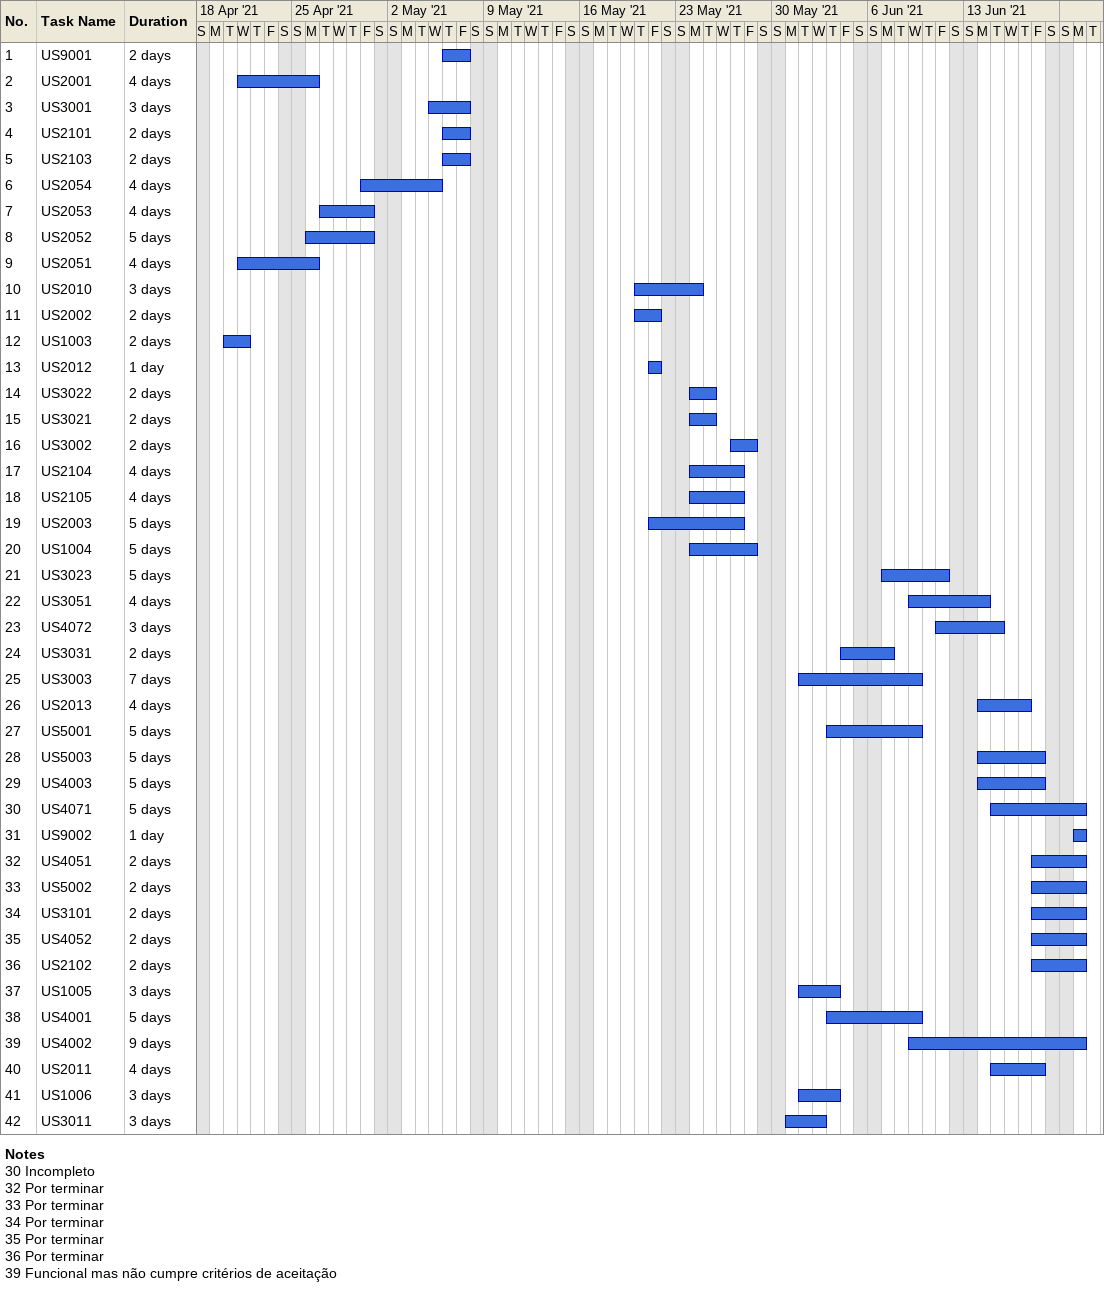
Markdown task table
| ID | Task | Duration | Start | Finish |
|---|---|---|---|---|
| 1 | US9001 | 2d | 2021-05-06 | 2021-05-07 |
| 2 | US2001 | 4d | 2021-04-21 | 2021-04-26 |
| 3 | US3001 | 3d | 2021-05-05 | 2021-05-07 |
| 4 | US2101 | 2d | 2021-05-06 | 2021-05-07 |
| 5 | US2103 | 2d | 2021-05-06 | 2021-05-07 |
| 6 | US2054 | 4d | 2021-04-30 | 2021-05-05 |
| 7 | US2053 | 4d | 2021-04-27 | 2021-04-30 |
| 8 | US2052 | 5d | 2021-04-26 | 2021-04-30 |
| 9 | US2051 | 4d | 2021-04-21 | 2021-04-26 |
| 10 | US2010 | 3d | 2021-05-20 | 2021-05-24 |
| 11 | US2002 | 2d | 2021-05-20 | 2021-05-21 |
| 12 | US1003 | 2d | 2021-04-20 | 2021-04-21 |
| 13 | US2012 | 1d | 2021-05-21 | 2021-05-21 |
| 14 | US3022 | 2d | 2021-05-24 | 2021-05-25 |
| 15 | US3021 | 2d | 2021-05-24 | 2021-05-25 |
| 16 | US3002 | 2d | 2021-05-27 | 2021-05-28 |
| 17 | US2104 | 4d | 2021-05-24 | 2021-05-27 |
| 18 | US2105 | 4d | 2021-05-24 | 2021-05-27 |
| 19 | US2003 | 5d | 2021-05-21 | 2021-05-27 |
| 20 | US1004 | 5d | 2021-05-24 | 2021-05-28 |
| 21 | US3023 | 5d | 2021-06-07 | 2021-06-11 |
| 22 | US3051 | 4d | 2021-06-09 | 2021-06-14 |
| 23 | US4072 | 3d | 2021-06-11 | 2021-06-15 |
| 24 | US3031 | 2d | 2021-06-04 | 2021-06-07 |
| 25 | US3003 | 7d | 2021-06-01 | 2021-06-09 |
| 26 | US2013 | 4d | 2021-06-14 | 2021-06-17 |
| 27 | US5001 | 5d | 2021-06-03 | 2021-06-09 |
| 28 | US5003 | 5d | 2021-06-14 | 2021-06-18 |
| 29 | US4003 | 5d | 2021-06-14 | 2021-06-18 |
| 30 | US4071 | 5d | 2021-06-15 | 2021-06-21 |
| 31 | US9002 | 1d | 2021-06-21 | 2021-06-21 |
| 32 | US4051 | 2d | 2021-06-18 | 2021-06-21 |
| 33 | US5002 | 2d | 2021-06-18 | 2021-06-21 |
| 34 | US3101 | 2d | 2021-06-18 | 2021-06-21 |
| 35 | US4052 | 2d | 2021-06-18 | 2021-06-21 |
| 36 | US2102 | 2d | 2021-06-18 | 2021-06-21 |
| 37 | US1005 | 3d | 2021-06-01 | 2021-06-03 |
| 38 | US4001 | 5d | 2021-06-03 | 2021-06-09 |
| 39 | US4002 | 9d | 2021-06-09 | 2021-06-21 |
| 40 | US2011 | 4d | 2021-06-15 | 2021-06-18 |
| 41 | US1006 | 3d | 2021-06-01 | 2021-06-03 |
| 42 | US3011 | 3d | 2021-05-31 | 2021-06-02 |

Notes
- 30: Incompleto
- 32: Por terminar
- 33: Por terminar
- 34: Por terminar
- 35: Por terminar
- 36: Por terminar
- 39: Funcional mas não cumpre critérios de aceitação
